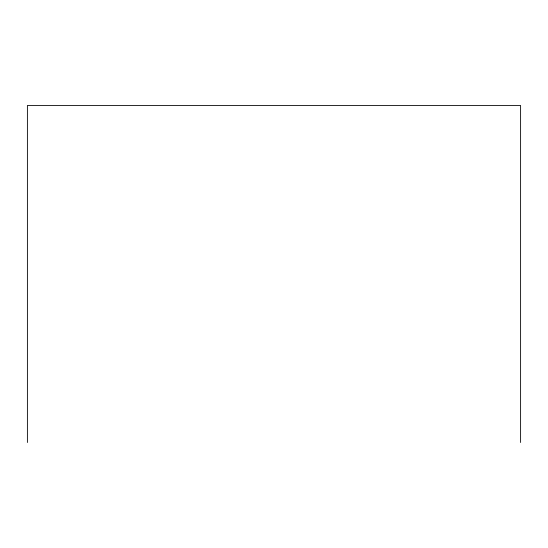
<?xml version="1.0" encoding="UTF-8"?>
<svg xmlns="http://www.w3.org/2000/svg" width="548" height="548" viewBox="0 0 548 548"><rect width="100%" height="100%" fill="white"/><g stroke="black" fill="none" stroke-linecap="round" stroke-linejoin="round"><path stroke-width="0.82" d="M520.6 442.503L520.6 105.497L27.4 105.497L27.4 442.503"/></g></svg>
